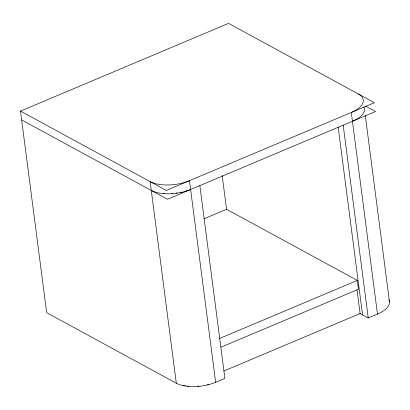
<?xml version="1.0" encoding="UTF-8"?>
<svg xmlns="http://www.w3.org/2000/svg" width="410" height="410" viewBox="0 0 410 410"><rect width="100%" height="100%" fill="white"/><g stroke="black" fill="none" stroke-linecap="round" stroke-linejoin="round"><path stroke-width="0.61" d="M20.5 111.1L228.565 23.385L374.412 102.71L166.342 190.424L20.5 111.1L46.684 312.712L176.32 383.222A28.423 12.725 -7.4 0 0 215.645 382.289L224.895 378.389L199.854 185.597M204.139 218.74L226.556 209.29L357.33 280.419L358.473 289.24L221.036 347.178M219.304 338.604L357.33 280.419M223.87 370.999L360.129 313.558L357.018 289.619M359.744 313.353L368.231 317.965L377.477 314.065A28.423 12.725 -7.4 0 0 389.362 301.058M365.459 106.036L375.555 111.53L167.49 199.245L21.648 119.92M365.233 115.097L389.449 301.55M377.477 314.065L351.293 112.453A28.423 12.725 -7.4 0 0 358.207 93.895M343.19 125.173L368.231 317.965M338.178 127.161L362.558 314.88M222.164 175.454L226.607 209.7M215.645 382.289L189.461 180.677A28.423 12.725 -7.4 0 1 150.137 181.609L176.32 383.222M388.834 299.623A28.423 12.725 -7.4 0 1 389.228 300.571M363.793 106.831A28.423 12.725 -7.4 0 1 352.436 121.278M190.609 189.497A28.423 12.725 -7.4 0 1 151.285 190.43M187.508 190.383A27.854 12.469 -7.4 0 1 186.545 190.706M181.461 192.09A27.854 12.469 -7.4 0 1 180.405 192.316M177.187 192.885A27.854 12.469 -7.4 0 1 176.105 193.038M172.846 193.382A27.854 12.469 -7.4 0 1 171.764 193.453M164.389 193.423A27.854 12.469 -7.4 0 1 163.385 193.341M208.577 384.38A27.854 12.469 -7.4 0 1 207.542 384.641M198.973 386.077A27.854 12.469 -7.4 0 1 197.886 386.169M188.421 386.133A27.854 12.469 -7.4 0 1 187.431 386.03M185.515 385.764A27.854 12.469 -7.4 0 1 184.587 385.605M183.68 385.426A27.854 12.469 -7.4 0 1 182.804 385.226"/></g></svg>
